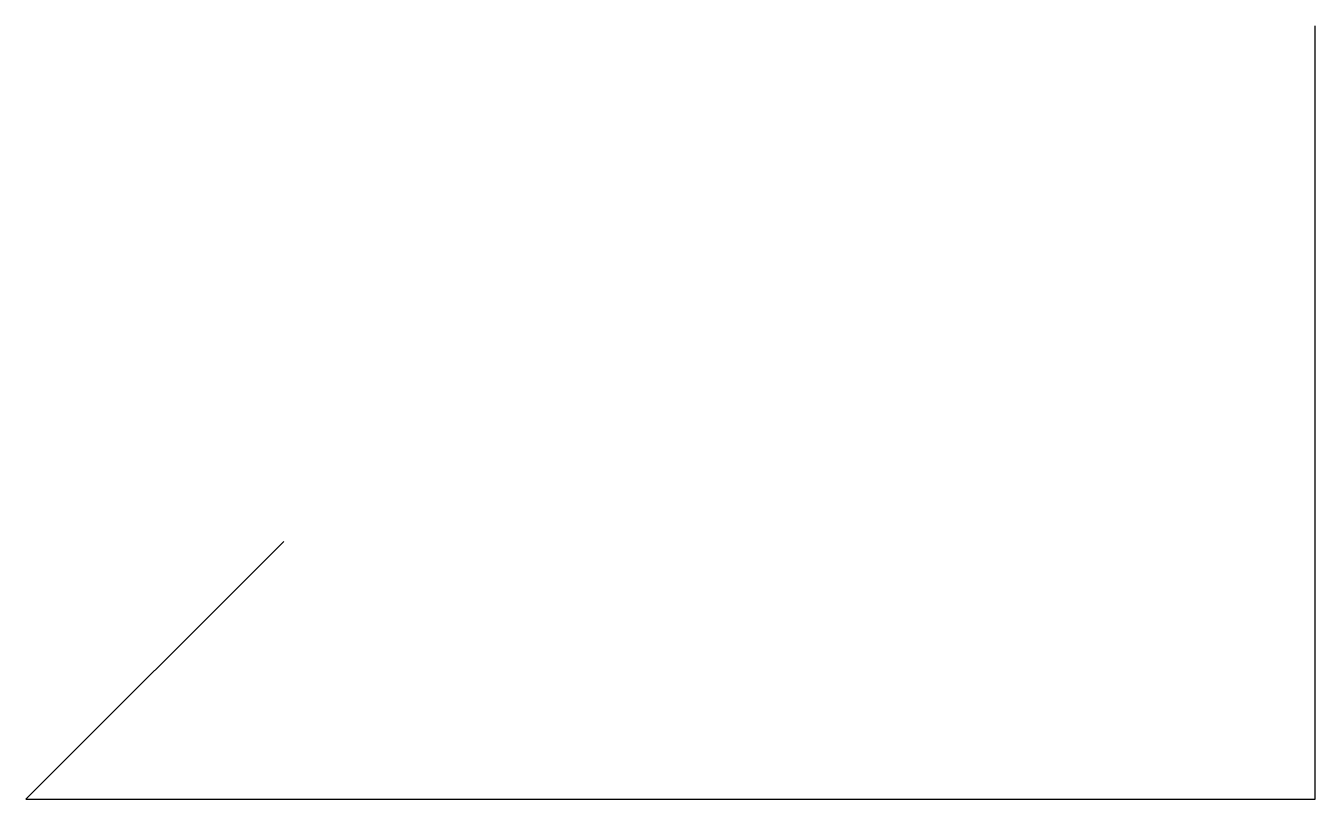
# Model space of a CAD drawing. Extents: x 0 to 50, y 0 to 30.
import ezdxf

# ---------------------------------------------------------------- set-up
doc = ezdxf.new("R2010")
doc.units = 0

msp = doc.modelspace()

# ---------------------------------------------------------------- linework, layer by layer
msp.add_line((0, 0), (10, 10))
msp.add_lwpolyline([(0, 0), (50, 0), (50, 30)])

doc.saveas('drawing.dxf')
